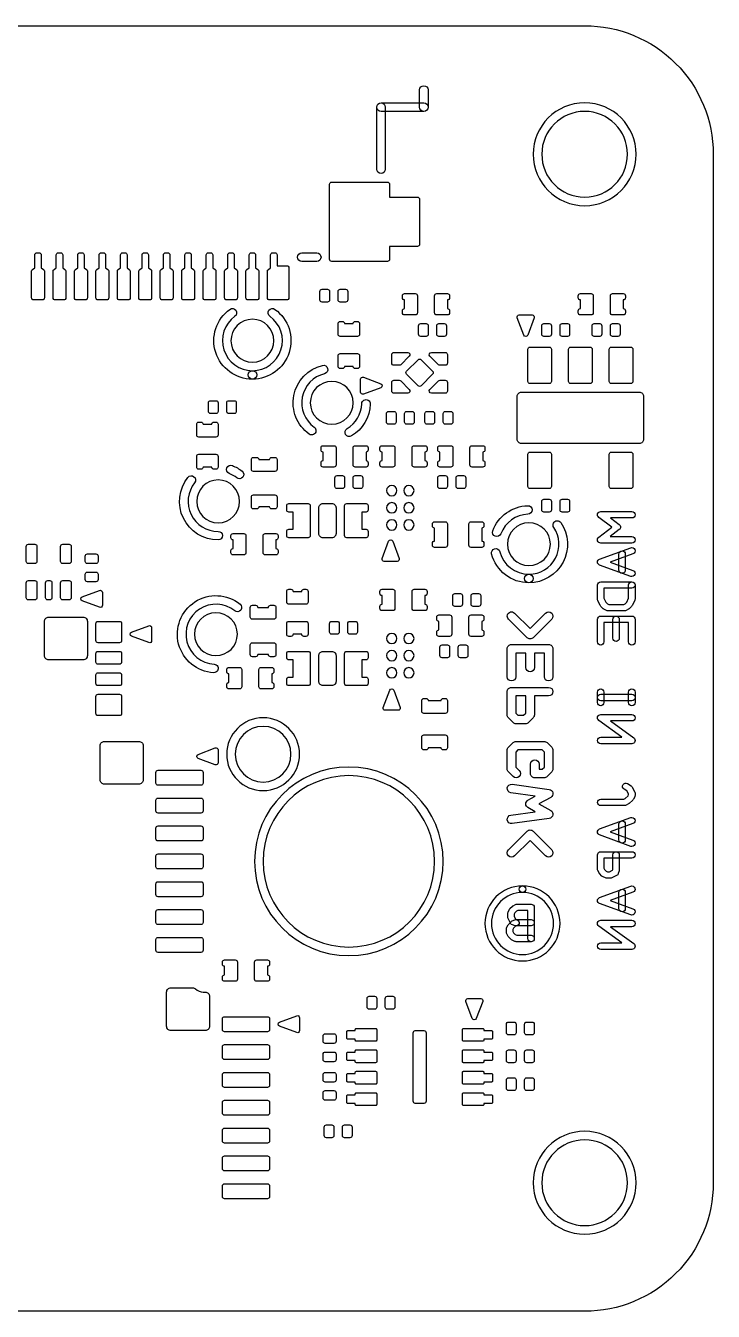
# Model space of a CAD drawing. Extents: x -1 to 29, y -1 to 29.
# Drawn here: x 12.96 to 29, y -1 to 29 of the extents above; entities that cross this region are included whole.
import ezdxf

# ---------------------------------------------------------------- set-up
doc = ezdxf.new("R2010")
doc.units = 0
for name, color, linetype in [('HOLE_1_6', 7, 'CONTINUOUS'), ('NC_Resist-B', 111, 'CONTINUOUS'), ('NC_Symbol-B', 140, 'CONTINUOUS'), ('OUTLINE', 7, 'CONTINUOUS')]:
    doc.layers.add(name, color=color, linetype=linetype)

msp = doc.modelspace()

# ---------------------------------------------------------------- linework, layer by layer
at = {"layer": 'HOLE_1_6'}
for points in [[(27, 26, 1), (25, 26, 1), (27, 26)], [(19.15, 12, 1), (17.85, 12, 1), (19.15, 12)], [(22.5, 9.5, 1), (18.5, 9.5, 1), (22.5, 9.5)], [(27, 2, 1), (25, 2, 1), (27, 2)]]:
    msp.add_lwpolyline(points, format="xyb", close=True, dxfattribs=at)
at = {"layer": 'NC_Resist-B'}
for points in [[(26, 24.8, 1), (26, 27.2, 1), (26, 24.8)], [(21.45, 25), (22.1, 25, -0.414214), (22.15, 24.95), (22.15, 23.9, -0.414214), (22.1, 23.85), (21.45, 23.85), (21.45, 23.55, -0.414214), (21.4, 23.5), (20.1, 23.5, -0.414214), (20.05, 23.55), (20.05, 25.3, -0.414214), (20.1, 25.35), (21.4, 25.35, -0.414214), (21.45, 25.3)], [(13.1, 23.27324, -0.250737), (13.12226, 23.31484), (13.175, 23.35), (13.175, 23.65, -0.414214), (13.225, 23.7), (13.275, 23.7, -0.414214), (13.325, 23.65), (13.325, 23.35), (13.37774, 23.31484, -0.250737), (13.4, 23.27324), (13.4, 22.65, -0.414214), (13.35, 22.6), (13.15, 22.6, -0.414214), (13.1, 22.65)], [(13.6, 23.27324, -0.250737), (13.62226, 23.31484), (13.675, 23.35), (13.675, 23.65, -0.414214), (13.725, 23.7), (13.775, 23.7, -0.414214), (13.825, 23.65), (13.825, 23.35), (13.87774, 23.31484, -0.250737), (13.9, 23.27324), (13.9, 22.65, -0.414214), (13.85, 22.6), (13.65, 22.6, -0.414214), (13.6, 22.65)], [(14.1, 23.27324, -0.250737), (14.12226, 23.31484), (14.175, 23.35), (14.175, 23.65, -0.414214), (14.225, 23.7), (14.275, 23.7, -0.414214), (14.325, 23.65), (14.325, 23.35), (14.37774, 23.31484, -0.250737), (14.4, 23.27324), (14.4, 22.65, -0.414214), (14.35, 22.6), (14.15, 22.6, -0.414214), (14.1, 22.65)], [(14.6, 23.27324, -0.250737), (14.62226, 23.31484), (14.675, 23.35), (14.675, 23.65, -0.414214), (14.725, 23.7), (14.775, 23.7, -0.414214), (14.825, 23.65), (14.825, 23.35), (14.87774, 23.31484, -0.250737), (14.9, 23.27324), (14.9, 22.65, -0.414214), (14.85, 22.6), (14.65, 22.6, -0.414214), (14.6, 22.65)], [(15.1, 23.27324, -0.250737), (15.12226, 23.31484), (15.175, 23.35), (15.175, 23.65, -0.414214), (15.225, 23.7), (15.275, 23.7, -0.414214), (15.325, 23.65), (15.325, 23.35), (15.37774, 23.31484, -0.250737), (15.4, 23.27324), (15.4, 22.65, -0.414214), (15.35, 22.6), (15.15, 22.6, -0.414214), (15.1, 22.65)], [(15.6, 23.27324, -0.250737), (15.62226, 23.31484), (15.675, 23.35), (15.675, 23.65, -0.414214), (15.725, 23.7), (15.775, 23.7, -0.414214), (15.825, 23.65), (15.825, 23.35), (15.87774, 23.31484, -0.250737), (15.9, 23.27324), (15.9, 22.65, -0.414214), (15.85, 22.6), (15.65, 22.6, -0.414214), (15.6, 22.65)], [(16.1, 23.27324, -0.250737), (16.12226, 23.31484), (16.175, 23.35), (16.175, 23.65, -0.414214), (16.225, 23.7), (16.275, 23.7, -0.414214), (16.325, 23.65), (16.325, 23.35), (16.37774, 23.31484, -0.250737), (16.4, 23.27324), (16.4, 22.65, -0.414214), (16.35, 22.6), (16.15, 22.6, -0.414214), (16.1, 22.65)], [(16.6, 23.27324, -0.250737), (16.62226, 23.31484), (16.675, 23.35), (16.675, 23.65, -0.414214), (16.725, 23.7), (16.775, 23.7, -0.414214), (16.825, 23.65), (16.825, 23.35), (16.87774, 23.31484, -0.250737), (16.9, 23.27324), (16.9, 22.65, -0.414214), (16.85, 22.6), (16.65, 22.6, -0.414214), (16.6, 22.65)], [(17.1, 23.27324, -0.250737), (17.12226, 23.31484), (17.175, 23.35), (17.175, 23.65, -0.414214), (17.225, 23.7), (17.275, 23.7, -0.414214), (17.325, 23.65), (17.325, 23.35), (17.37774, 23.31484, -0.250737), (17.4, 23.27324), (17.4, 22.65, -0.414214), (17.35, 22.6), (17.15, 22.6, -0.414214), (17.1, 22.65)], [(17.6, 23.27324, -0.250737), (17.62226, 23.31484), (17.675, 23.35), (17.675, 23.65, -0.414214), (17.725, 23.7), (17.775, 23.7, -0.414214), (17.825, 23.65), (17.825, 23.35), (17.87774, 23.31484, -0.250737), (17.9, 23.27324), (17.9, 22.65, -0.414214), (17.85, 22.6), (17.65, 22.6, -0.414214), (17.6, 22.65)], [(18.1, 23.27324, -0.250737), (18.12226, 23.31484), (18.175, 23.35), (18.175, 23.65, -0.414214), (18.225, 23.7), (18.275, 23.7, -0.414214), (18.325, 23.65), (18.325, 23.35), (18.37774, 23.31484, -0.250737), (18.4, 23.27324), (18.4, 22.65, -0.414214), (18.35, 22.6), (18.15, 22.6, -0.414214), (18.1, 22.65)], [(18.675, 23.35), (18.675, 23.65, -0.414214), (18.725, 23.7), (18.775, 23.7, -0.414214), (18.825, 23.65), (18.825, 23.4), (19.05, 23.4, -0.414214), (19.1, 23.35), (19.1, 22.65, -0.414214), (19.05, 22.6), (18.65, 22.6, -0.414214), (18.6, 22.65), (18.6, 23.27324, -0.250737), (18.62226, 23.31484)], [(20.05, 22.6, -0.414214), (20, 22.55), (19.875, 22.55, -0.414214), (19.825, 22.6), (19.825, 22.8, -0.414214), (19.875, 22.85), (20, 22.85, -0.414214), (20.05, 22.8)], [(20.25, 22.8, -0.414214), (20.3, 22.85), (20.425, 22.85, -0.414214), (20.475, 22.8), (20.475, 22.6, -0.414214), (20.425, 22.55), (20.3, 22.55, -0.414214), (20.25, 22.6)], [(21.75, 22.35, -0.414214), (21.8, 22.4), (21.8, 22.4), (21.8, 22.6), (21.8, 22.6, -0.414214), (21.75, 22.65), (21.75, 22.7, -0.414214), (21.8, 22.75), (22.05, 22.75, -0.414214), (22.1, 22.7), (22.1, 22.3, -0.414214), (22.05, 22.25), (21.8, 22.25, -0.414214), (21.75, 22.3)], [(22.85, 22.65, -0.414214), (22.8, 22.6), (22.8, 22.6), (22.8, 22.4), (22.8, 22.4, -0.414214), (22.85, 22.35), (22.85, 22.3, -0.414214), (22.8, 22.25), (22.55, 22.25, -0.414214), (22.5, 22.3), (22.5, 22.7, -0.414214), (22.55, 22.75), (22.8, 22.75, -0.414214), (22.85, 22.7)], [(25.85, 22.35, -0.414214), (25.9, 22.4), (25.9, 22.4), (25.9, 22.6), (25.9, 22.6, -0.414214), (25.85, 22.65), (25.85, 22.7, -0.414214), (25.9, 22.75), (26.15, 22.75, -0.414214), (26.2, 22.7), (26.2, 22.3, -0.414214), (26.15, 22.25), (25.9, 22.25, -0.414214), (25.85, 22.3)], [(26.95, 22.65, -0.414214), (26.9, 22.6), (26.9, 22.6), (26.9, 22.4), (26.9, 22.4, -0.414214), (26.95, 22.35), (26.95, 22.3, -0.414214), (26.9, 22.25), (26.65, 22.25, -0.414214), (26.6, 22.3), (26.6, 22.7, -0.414214), (26.65, 22.75), (26.9, 22.75, -0.414214), (26.95, 22.7)], [(18.75, 21.65, 1), (17.75, 21.65, 1), (18.75, 21.65)], [(20.35, 22.1, -0.414214), (20.4, 22.05), (20.4, 22.05), (20.6, 22.05), (20.6, 22.05, -0.414214), (20.65, 22.1), (20.7, 22.1, -0.414214), (20.75, 22.05), (20.75, 21.8, -0.414214), (20.7, 21.75), (20.3, 21.75, -0.414214), (20.25, 21.8), (20.25, 22.05, -0.414214), (20.3, 22.1)], [(22.35, 21.8, -0.414214), (22.3, 21.75), (22.175, 21.75, -0.414214), (22.125, 21.8), (22.125, 22, -0.414214), (22.175, 22.05), (22.3, 22.05, -0.414214), (22.35, 22)], [(22.55, 22, -0.414214), (22.6, 22.05), (22.725, 22.05, -0.414214), (22.775, 22), (22.775, 21.8, -0.414214), (22.725, 21.75), (22.6, 21.75, -0.414214), (22.55, 21.8)], [(25.225, 21.8, -0.414214), (25.175, 21.75), (25.05, 21.75, -0.414214), (25, 21.8), (25, 22, -0.414214), (25.05, 22.05), (25.175, 22.05, -0.414214), (25.225, 22)], [(25.425, 22, -0.414214), (25.475, 22.05), (25.6, 22.05, -0.414214), (25.65, 22), (25.65, 21.8, -0.414214), (25.6, 21.75), (25.475, 21.75, -0.414214), (25.425, 21.8)], [(26.4, 21.8, -0.414214), (26.35, 21.75), (26.225, 21.75, -0.414214), (26.175, 21.8), (26.175, 22, -0.414214), (26.225, 22.05), (26.35, 22.05, -0.414214), (26.4, 22)], [(26.6, 22, -0.414214), (26.65, 22.05), (26.775, 22.05, -0.414214), (26.825, 22), (26.825, 21.8, -0.414214), (26.775, 21.75), (26.65, 21.75, -0.414214), (26.6, 21.8)], [(20.65, 21, -0.414214), (20.6, 21.05), (20.6, 21.05), (20.4, 21.05), (20.4, 21.05, -0.414214), (20.35, 21), (20.3, 21, -0.414214), (20.25, 21.05), (20.25, 21.3, -0.414214), (20.3, 21.35), (20.7, 21.35, -0.414214), (20.75, 21.3), (20.75, 21.05, -0.414214), (20.7, 21)], [(21.70964, 21.08964, -0.198875), (21.67429, 21.075), (21.55, 21.075, -0.414214), (21.5, 21.125), (21.5, 21.325, -0.414214), (21.55, 21.375), (21.87429, 21.375, -0.668221), (21.90964, 21.28964)], [(22.39036, 21.28964, -0.668221), (22.42571, 21.375), (22.75, 21.375, -0.414214), (22.8, 21.325), (22.8, 21.125, -0.414214), (22.75, 21.075), (22.62571, 21.075, -0.198875), (22.59036, 21.08964)], [(25.225, 20.7, -0.414214), (25.175, 20.65), (24.725, 20.65, -0.414214), (24.675, 20.7), (24.675, 21.45, -0.414214), (24.725, 21.5), (25.175, 21.5, -0.414214), (25.225, 21.45)], [(26.175, 20.7, -0.414214), (26.125, 20.65), (25.675, 20.65, -0.414214), (25.625, 20.7), (25.625, 21.45, -0.414214), (25.675, 21.5), (26.125, 21.5, -0.414214), (26.175, 21.45)], [(27.125, 20.7, -0.414214), (27.075, 20.65), (26.625, 20.65, -0.414214), (26.575, 20.7), (26.575, 21.45, -0.414214), (26.625, 21.5), (27.075, 21.5, -0.414214), (27.125, 21.45)], [(22.45405, 20.93536, -0.414291), (22.45405, 20.86464), (22.18536, 20.59595, -0.414291), (22.11464, 20.59595), (21.84595, 20.86464, -0.414291), (21.84595, 20.93536), (22.11464, 21.20405, -0.414291), (22.18536, 21.20405)], [(21.90964, 20.51036, -0.668221), (21.87429, 20.425), (21.55, 20.425, -0.414214), (21.5, 20.475), (21.5, 20.675, -0.414214), (21.55, 20.725), (21.67429, 20.725, -0.198875), (21.70964, 20.71036)], [(22.59036, 20.71036, -0.198875), (22.62571, 20.725), (22.75, 20.725, -0.414214), (22.8, 20.675), (22.8, 20.475, -0.414214), (22.75, 20.425), (22.42571, 20.425, -0.668221), (22.39036, 20.51036)], [(20.6, 20.2, 1), (19.6, 20.2, 1), (20.6, 20.2)], [(17.45, 20, -0.414214), (17.4, 19.95), (17.275, 19.95, -0.414214), (17.225, 20), (17.225, 20.2, -0.414214), (17.275, 20.25), (17.4, 20.25, -0.414214), (17.45, 20.2)], [(17.65, 20.2, -0.414214), (17.7, 20.25), (17.825, 20.25, -0.414214), (17.875, 20.2), (17.875, 20, -0.414214), (17.825, 19.95), (17.7, 19.95, -0.414214), (17.65, 20)], [(21.6, 19.75, -0.414214), (21.55, 19.7), (21.425, 19.7, -0.414214), (21.375, 19.75), (21.375, 19.95, -0.414214), (21.425, 20), (21.55, 20, -0.414214), (21.6, 19.95)], [(21.8, 19.95, -0.414214), (21.85, 20), (21.975, 20, -0.414214), (22.025, 19.95), (22.025, 19.75, -0.414214), (21.975, 19.7), (21.85, 19.7, -0.414214), (21.8, 19.75)], [(22.5, 19.75, -0.414214), (22.45, 19.7), (22.325, 19.7, -0.414214), (22.275, 19.75), (22.275, 19.95, -0.414214), (22.325, 20), (22.45, 20, -0.414214), (22.5, 19.95)], [(22.7, 19.95, -0.414214), (22.75, 20), (22.875, 20, -0.414214), (22.925, 19.95), (22.925, 19.75, -0.414214), (22.875, 19.7), (22.75, 19.7, -0.414214), (22.7, 19.75)], [(17.05, 19.75, -0.414214), (17.1, 19.7), (17.1, 19.7), (17.3, 19.7), (17.3, 19.7, -0.414214), (17.35, 19.75), (17.4, 19.75, -0.414214), (17.45, 19.7), (17.45, 19.45, -0.414214), (17.4, 19.4), (17, 19.4, -0.414214), (16.95, 19.45), (16.95, 19.7, -0.414214), (17, 19.75)], [(17.35, 18.65, -0.414214), (17.3, 18.7), (17.3, 18.7), (17.1, 18.7), (17.1, 18.7, -0.414214), (17.05, 18.65), (17, 18.65, -0.414214), (16.95, 18.7), (16.95, 18.95, -0.414214), (17, 19), (17.4, 19, -0.414214), (17.45, 18.95), (17.45, 18.7, -0.414214), (17.4, 18.65)], [(18.35, 18.925, -0.414214), (18.4, 18.875), (18.4, 18.875), (18.65, 18.875), (18.65, 18.875, -0.414214), (18.7, 18.925), (18.775, 18.925, -0.414214), (18.825, 18.875), (18.825, 18.65, -0.414214), (18.775, 18.6), (18.275, 18.6, -0.414214), (18.225, 18.65), (18.225, 18.875, -0.414214), (18.275, 18.925)], [(19.85, 18.8, -0.414214), (19.9, 18.85), (19.9, 18.85), (19.9, 19.05), (19.9, 19.05, -0.414214), (19.85, 19.1), (19.85, 19.15, -0.414214), (19.9, 19.2), (20.15, 19.2, -0.414214), (20.2, 19.15), (20.2, 18.75, -0.414214), (20.15, 18.7), (19.9, 18.7, -0.414214), (19.85, 18.75)], [(20.95, 19.1, -0.414214), (20.9, 19.05), (20.9, 19.05), (20.9, 18.85), (20.9, 18.85, -0.414214), (20.95, 18.8), (20.95, 18.75, -0.414214), (20.9, 18.7), (20.65, 18.7, -0.414214), (20.6, 18.75), (20.6, 19.15, -0.414214), (20.65, 19.2), (20.9, 19.2, -0.414214), (20.95, 19.15)], [(21.225, 18.8, -0.414214), (21.275, 18.85), (21.275, 18.85), (21.275, 19.05), (21.275, 19.05, -0.414214), (21.225, 19.1), (21.225, 19.15, -0.414214), (21.275, 19.2), (21.525, 19.2, -0.414214), (21.575, 19.15), (21.575, 18.75, -0.414214), (21.525, 18.7), (21.275, 18.7, -0.414214), (21.225, 18.75)], [(22.325, 19.1, -0.414214), (22.275, 19.05), (22.275, 19.05), (22.275, 18.85), (22.275, 18.85, -0.414214), (22.325, 18.8), (22.325, 18.75, -0.414214), (22.275, 18.7), (22.025, 18.7, -0.414214), (21.975, 18.75), (21.975, 19.15, -0.414214), (22.025, 19.2), (22.275, 19.2, -0.414214), (22.325, 19.15)], [(22.575, 18.8, -0.414214), (22.625, 18.85), (22.625, 18.85), (22.625, 19.05), (22.625, 19.05, -0.414214), (22.575, 19.1), (22.575, 19.15, -0.414214), (22.625, 19.2), (22.875, 19.2, -0.414214), (22.925, 19.15), (22.925, 18.75, -0.414214), (22.875, 18.7), (22.625, 18.7, -0.414214), (22.575, 18.75)], [(23.675, 19.1, -0.414214), (23.625, 19.05), (23.625, 19.05), (23.625, 18.85), (23.625, 18.85, -0.414214), (23.675, 18.8), (23.675, 18.75, -0.414214), (23.625, 18.7), (23.375, 18.7, -0.414214), (23.325, 18.75), (23.325, 19.15, -0.414214), (23.375, 19.2), (23.625, 19.2, -0.414214), (23.675, 19.15)], [(25.225, 18.25, -0.414214), (25.175, 18.2), (24.725, 18.2, -0.414214), (24.675, 18.25), (24.675, 19, -0.414214), (24.725, 19.05), (25.175, 19.05, -0.414214), (25.225, 19)], [(27.125, 18.25, -0.414214), (27.075, 18.2), (26.625, 18.2, -0.414214), (26.575, 18.25), (26.575, 19, -0.414214), (26.625, 19.05), (27.075, 19.05, -0.414214), (27.125, 19)], [(17.95, 17.9, 1), (16.95, 17.9, 1), (17.95, 17.9)], [(20.4, 18.25, -0.414214), (20.35, 18.2), (20.225, 18.2, -0.414214), (20.175, 18.25), (20.175, 18.45, -0.414214), (20.225, 18.5), (20.35, 18.5, -0.414214), (20.4, 18.45)], [(20.6, 18.45, -0.414214), (20.65, 18.5), (20.775, 18.5, -0.414214), (20.825, 18.45), (20.825, 18.25, -0.414214), (20.775, 18.2), (20.65, 18.2, -0.414214), (20.6, 18.25)], [(22.8, 18.25, -0.414214), (22.75, 18.2), (22.625, 18.2, -0.414214), (22.575, 18.25), (22.575, 18.45, -0.414214), (22.625, 18.5), (22.75, 18.5, -0.414214), (22.8, 18.45)], [(23, 18.45, -0.414214), (23.05, 18.5), (23.175, 18.5, -0.414214), (23.225, 18.45), (23.225, 18.25, -0.414214), (23.175, 18.2), (23.05, 18.2, -0.414214), (23, 18.25)], [(18.7, 17.725, -0.414214), (18.65, 17.775), (18.65, 17.775), (18.4, 17.775), (18.4, 17.775, -0.414214), (18.35, 17.725), (18.275, 17.725, -0.414214), (18.225, 17.775), (18.225, 18, -0.414214), (18.275, 18.05), (18.775, 18.05, -0.414214), (18.825, 18), (18.825, 17.775, -0.414214), (18.775, 17.725)], [(21.5, 18.03, 1), (21.5, 18.27, 1), (21.5, 18.03)], [(21.78, 18.15, 1), (22.02, 18.15, 1), (21.78, 18.15)], [(19.05, 17.2, -0.414214), (19.1, 17.25), (19.2, 17.25), (19.2, 17.65), (19.1, 17.65, -0.414214), (19.05, 17.7), (19.05, 17.8, -0.414214), (19.1, 17.85), (19.55, 17.85, -0.414214), (19.6, 17.8), (19.6, 17.1, -0.414214), (19.55, 17.05), (19.1, 17.05, -0.414214), (19.05, 17.1)], [(20.95, 17.7, -0.414214), (20.9, 17.65), (20.8, 17.65), (20.8, 17.25), (20.9, 17.25, -0.414214), (20.95, 17.2), (20.95, 17.1, -0.414214), (20.9, 17.05), (20.45, 17.05, -0.414214), (20.4, 17.1), (20.4, 17.8, -0.414214), (20.45, 17.85), (20.9, 17.85, -0.414214), (20.95, 17.8)], [(21.5, 17.63, 1), (21.5, 17.87, 1), (21.5, 17.63)], [(21.9, 17.63, 1), (21.9, 17.87, 1), (21.9, 17.63)], [(25.225, 17.7, -0.414214), (25.175, 17.65), (25.05, 17.65, -0.414214), (25, 17.7), (25, 17.9, -0.414214), (25.05, 17.95), (25.175, 17.95, -0.414214), (25.225, 17.9)], [(25.425, 17.9, -0.414214), (25.475, 17.95), (25.6, 17.95, -0.414214), (25.65, 17.9), (25.65, 17.7, -0.414214), (25.6, 17.65), (25.475, 17.65, -0.414214), (25.425, 17.7)], [(21.62, 17.35, 1), (21.38, 17.35, 1), (21.62, 17.35)], [(21.9, 17.47, 1), (21.9, 17.23, 1), (21.9, 17.47)], [(22.45, 16.925, -0.414214), (22.5, 16.975), (22.5, 16.975), (22.5, 17.275), (22.5, 17.275, -0.414214), (22.45, 17.325), (22.45, 17.375, -0.414214), (22.5, 17.425), (22.75, 17.425, -0.414214), (22.8, 17.375), (22.8, 16.875, -0.414214), (22.75, 16.825), (22.5, 16.825, -0.414214), (22.45, 16.875)], [(23.65, 17.325, -0.414214), (23.6, 17.275), (23.6, 17.275), (23.6, 16.975), (23.6, 16.975, -0.414214), (23.65, 16.925), (23.65, 16.875, -0.414214), (23.6, 16.825), (23.35, 16.825, -0.414214), (23.3, 16.875), (23.3, 17.375, -0.414214), (23.35, 17.425), (23.6, 17.425, -0.414214), (23.65, 17.375)], [(17.75, 16.75, -0.414214), (17.8, 16.8), (17.8, 16.8), (17.8, 17), (17.8, 17, -0.414214), (17.75, 17.05), (17.75, 17.1, -0.414214), (17.8, 17.15), (18.05, 17.15, -0.414214), (18.1, 17.1), (18.1, 16.7, -0.414214), (18.05, 16.65), (17.8, 16.65, -0.414214), (17.75, 16.7)], [(18.85, 17.05, -0.414214), (18.8, 17), (18.8, 17), (18.8, 16.8), (18.8, 16.8, -0.414214), (18.85, 16.75), (18.85, 16.7, -0.414214), (18.8, 16.65), (18.55, 16.65, -0.414214), (18.5, 16.7), (18.5, 17.1, -0.414214), (18.55, 17.15), (18.8, 17.15, -0.414214), (18.85, 17.1)], [(25.2, 16.9, 1), (24.2, 16.9, 1), (25.2, 16.9)], [(12.975, 16.85, -0.414214), (13.025, 16.9), (13.175, 16.9, -0.414214), (13.225, 16.85), (13.225, 16.5, -0.414214), (13.175, 16.45), (13.025, 16.45, -0.414214), (12.975, 16.5)], [(13.775, 16.85, -0.414214), (13.825, 16.9), (13.975, 16.9, -0.414214), (14.025, 16.85), (14.025, 16.5, -0.414214), (13.975, 16.45), (13.825, 16.45, -0.414214), (13.775, 16.5)], [(14.4, 16.45, -0.414214), (14.35, 16.5), (14.35, 16.625, -0.414214), (14.4, 16.675), (14.6, 16.675, -0.414214), (14.65, 16.625), (14.65, 16.5, -0.414214), (14.6, 16.45)], [(14.6, 16.25, -0.414214), (14.65, 16.2), (14.65, 16.075, -0.414214), (14.6, 16.025), (14.4, 16.025, -0.414214), (14.35, 16.075), (14.35, 16.2, -0.414214), (14.4, 16.25)], [(12.975, 16, -0.414214), (13.025, 16.05), (13.175, 16.05, -0.414214), (13.225, 16), (13.225, 15.65, -0.414214), (13.175, 15.6), (13.025, 15.6, -0.414214), (12.975, 15.65)], [(13.425, 16, -0.414214), (13.475, 16.05), (13.525, 16.05, -0.414214), (13.575, 16), (13.575, 15.65, -0.414214), (13.525, 15.6), (13.475, 15.6, -0.414214), (13.425, 15.65)], [(13.775, 16, -0.414214), (13.825, 16.05), (13.975, 16.05, -0.414214), (14.025, 16), (14.025, 15.65, -0.414214), (13.975, 15.6), (13.825, 15.6, -0.414214), (13.775, 15.65)], [(19.15, 15.85, -0.414214), (19.2, 15.8), (19.2, 15.8), (19.4, 15.8), (19.4, 15.8, -0.414214), (19.45, 15.85), (19.5, 15.85, -0.414214), (19.55, 15.8), (19.55, 15.55, -0.414214), (19.5, 15.5), (19.1, 15.5, -0.414214), (19.05, 15.55), (19.05, 15.8, -0.414214), (19.1, 15.85)], [(21.225, 15.45, -0.414214), (21.275, 15.5), (21.275, 15.5), (21.275, 15.7), (21.275, 15.7, -0.414214), (21.225, 15.75), (21.225, 15.8, -0.414214), (21.275, 15.85), (21.525, 15.85, -0.414214), (21.575, 15.8), (21.575, 15.4, -0.414214), (21.525, 15.35), (21.275, 15.35, -0.414214), (21.225, 15.4)], [(22.325, 15.75, -0.414214), (22.275, 15.7), (22.275, 15.7), (22.275, 15.5), (22.275, 15.5, -0.414214), (22.325, 15.45), (22.325, 15.4, -0.414214), (22.275, 15.35), (22.025, 15.35, -0.414214), (21.975, 15.4), (21.975, 15.8, -0.414214), (22.025, 15.85), (22.275, 15.85, -0.414214), (22.325, 15.8)], [(23.15, 15.5, -0.414214), (23.1, 15.45), (22.975, 15.45, -0.414214), (22.925, 15.5), (22.925, 15.7, -0.414214), (22.975, 15.75), (23.1, 15.75, -0.414214), (23.15, 15.7)], [(23.35, 15.7, -0.414214), (23.4, 15.75), (23.525, 15.75, -0.414214), (23.575, 15.7), (23.575, 15.5, -0.414214), (23.525, 15.45), (23.4, 15.45, -0.414214), (23.35, 15.5)], [(18.325, 15.475, -0.414214), (18.375, 15.425), (18.375, 15.425), (18.625, 15.425), (18.625, 15.425, -0.414214), (18.675, 15.475), (18.75, 15.475, -0.414214), (18.8, 15.425), (18.8, 15.2, -0.414214), (18.75, 15.15), (18.25, 15.15, -0.414214), (18.2, 15.2), (18.2, 15.425, -0.414214), (18.25, 15.475)], [(14.65, 14.6, -0.414214), (14.6, 14.65), (14.6, 15.05, -0.414214), (14.65, 15.1), (15.15, 15.1, -0.414214), (15.2, 15.05), (15.2, 14.65, -0.414214), (15.15, 14.6)], [(17.9, 14.8, 1), (16.9, 14.8, 1), (17.9, 14.8)], [(19.45, 14.75, -0.414214), (19.4, 14.8), (19.4, 14.8), (19.2, 14.8), (19.2, 14.8, -0.414214), (19.15, 14.75), (19.1, 14.75, -0.414214), (19.05, 14.8), (19.05, 15.05, -0.414214), (19.1, 15.1), (19.5, 15.1, -0.414214), (19.55, 15.05), (19.55, 14.8, -0.414214), (19.5, 14.75)], [(20.275, 14.85, -0.414214), (20.225, 14.8), (20.1, 14.8, -0.414214), (20.05, 14.85), (20.05, 15.05, -0.414214), (20.1, 15.1), (20.225, 15.1, -0.414214), (20.275, 15.05)], [(20.475, 15.05, -0.414214), (20.525, 15.1), (20.65, 15.1, -0.414214), (20.7, 15.05), (20.7, 14.85, -0.414214), (20.65, 14.8), (20.525, 14.8, -0.414214), (20.475, 14.85)], [(22.55, 14.85, -0.414214), (22.6, 14.9), (22.6, 14.9), (22.6, 15.1), (22.6, 15.1, -0.414214), (22.55, 15.15), (22.55, 15.2, -0.414214), (22.6, 15.25), (22.85, 15.25, -0.414214), (22.9, 15.2), (22.9, 14.8, -0.414214), (22.85, 14.75), (22.6, 14.75, -0.414214), (22.55, 14.8)], [(23.65, 15.15, -0.414214), (23.6, 15.1), (23.6, 15.1), (23.6, 14.9), (23.6, 14.9, -0.414214), (23.65, 14.85), (23.65, 14.8, -0.414214), (23.6, 14.75), (23.35, 14.75, -0.414214), (23.3, 14.8), (23.3, 15.2, -0.414214), (23.35, 15.25), (23.6, 15.25, -0.414214), (23.65, 15.2)], [(21.5, 14.58, 1), (21.5, 14.82, 1), (21.5, 14.58)], [(21.78, 14.7, 1), (22.02, 14.7, 1), (21.78, 14.7)], [(18.675, 14.275, -0.414214), (18.625, 14.325), (18.625, 14.325), (18.375, 14.325), (18.375, 14.325, -0.414214), (18.325, 14.275), (18.25, 14.275, -0.414214), (18.2, 14.325), (18.2, 14.55, -0.414214), (18.25, 14.6), (18.75, 14.6, -0.414214), (18.8, 14.55), (18.8, 14.325, -0.414214), (18.75, 14.275)], [(21.5, 14.18, 1), (21.5, 14.42, 1), (21.5, 14.18)], [(21.9, 14.18, 1), (21.9, 14.42, 1), (21.9, 14.18)], [(22.85, 14.3, -0.414214), (22.8, 14.25), (22.675, 14.25, -0.414214), (22.625, 14.3), (22.625, 14.5, -0.414214), (22.675, 14.55), (22.8, 14.55, -0.414214), (22.85, 14.5)], [(23.05, 14.5, -0.414214), (23.1, 14.55), (23.225, 14.55, -0.414214), (23.275, 14.5), (23.275, 14.3, -0.414214), (23.225, 14.25), (23.1, 14.25, -0.414214), (23.05, 14.3)], [(14.65, 14.1, -0.414214), (14.6, 14.15), (14.6, 14.35, -0.414214), (14.65, 14.4), (15.15, 14.4, -0.414214), (15.2, 14.35), (15.2, 14.15, -0.414214), (15.15, 14.1)], [(19.05, 13.75, -0.414214), (19.1, 13.8), (19.2, 13.8), (19.2, 14.2), (19.1, 14.2, -0.414214), (19.05, 14.25), (19.05, 14.35, -0.414214), (19.1, 14.4), (19.55, 14.4, -0.414214), (19.6, 14.35), (19.6, 13.65, -0.414214), (19.55, 13.6), (19.1, 13.6, -0.414214), (19.05, 13.65)], [(20.95, 14.25, -0.414214), (20.9, 14.2), (20.8, 14.2), (20.8, 13.8), (20.9, 13.8, -0.414214), (20.95, 13.75), (20.95, 13.65, -0.414214), (20.9, 13.6), (20.45, 13.6, -0.414214), (20.4, 13.65), (20.4, 14.35, -0.414214), (20.45, 14.4), (20.9, 14.4, -0.414214), (20.95, 14.35)], [(14.65, 13.6, -0.414214), (14.6, 13.65), (14.6, 13.85, -0.414214), (14.65, 13.9), (15.15, 13.9, -0.414214), (15.2, 13.85), (15.2, 13.65, -0.414214), (15.15, 13.6)], [(17.65, 13.625, -0.414214), (17.7, 13.675), (17.7, 13.675), (17.7, 13.875), (17.7, 13.875, -0.414214), (17.65, 13.925), (17.65, 13.975, -0.414214), (17.7, 14.025), (17.95, 14.025, -0.414214), (18, 13.975), (18, 13.575, -0.414214), (17.95, 13.525), (17.7, 13.525, -0.414214), (17.65, 13.575)], [(18.75, 13.925, -0.414214), (18.7, 13.875), (18.7, 13.875), (18.7, 13.675), (18.7, 13.675, -0.414214), (18.75, 13.625), (18.75, 13.575, -0.414214), (18.7, 13.525), (18.45, 13.525, -0.414214), (18.4, 13.575), (18.4, 13.975, -0.414214), (18.45, 14.025), (18.7, 14.025, -0.414214), (18.75, 13.975)], [(21.62, 13.9, 1), (21.38, 13.9, 1), (21.62, 13.9)], [(21.9, 14.02, 1), (21.9, 13.78, 1), (21.9, 14.02)], [(14.65, 12.9, -0.414214), (14.6, 12.95), (14.6, 13.35, -0.414214), (14.65, 13.4), (15.15, 13.4, -0.414214), (15.2, 13.35), (15.2, 12.95, -0.414214), (15.15, 12.9)], [(22.3, 13.3, -0.414214), (22.35, 13.25), (22.35, 13.25), (22.65, 13.25), (22.65, 13.25, -0.414214), (22.7, 13.3), (22.75, 13.3, -0.414214), (22.8, 13.25), (22.8, 13, -0.414214), (22.75, 12.95), (22.25, 12.95, -0.414214), (22.2, 13), (22.2, 13.25, -0.414214), (22.25, 13.3)], [(18.5, 11.15, 1), (18.5, 12.85, 1), (18.5, 11.15)], [(22.7, 12.1, -0.414214), (22.65, 12.15), (22.65, 12.15), (22.35, 12.15), (22.35, 12.15, -0.414214), (22.3, 12.1), (22.25, 12.1, -0.414214), (22.2, 12.15), (22.2, 12.4, -0.414214), (22.25, 12.45), (22.75, 12.45, -0.414214), (22.8, 12.4), (22.8, 12.15, -0.414214), (22.75, 12.1)], [(16.05, 11.275, -0.414214), (16, 11.325), (16, 11.575, -0.414214), (16.05, 11.625), (17.05, 11.625, -0.414214), (17.1, 11.575), (17.1, 11.325, -0.414214), (17.05, 11.275)], [(20.5, 7.3, 1), (20.5, 11.7, 1), (20.5, 7.3)], [(16.05, 10.625, -0.414214), (16, 10.675), (16, 10.925, -0.414214), (16.05, 10.975), (17.05, 10.975, -0.414214), (17.1, 10.925), (17.1, 10.675, -0.414214), (17.05, 10.625)], [(16.05, 9.975, -0.414214), (16, 10.025), (16, 10.275, -0.414214), (16.05, 10.325), (17.05, 10.325, -0.414214), (17.1, 10.275), (17.1, 10.025, -0.414214), (17.05, 9.975)], [(16.05, 9.325, -0.414214), (16, 9.375), (16, 9.625, -0.414214), (16.05, 9.675), (17.05, 9.675, -0.414214), (17.1, 9.625), (17.1, 9.375, -0.414214), (17.05, 9.325)], [(16.05, 8.675, -0.414214), (16, 8.725), (16, 8.975, -0.414214), (16.05, 9.025), (17.05, 9.025, -0.414214), (17.1, 8.975), (17.1, 8.725, -0.414214), (17.05, 8.675)], [(16.05, 8.025, -0.414214), (16, 8.075), (16, 8.325, -0.414214), (16.05, 8.375), (17.05, 8.375, -0.414214), (17.1, 8.325), (17.1, 8.075, -0.414214), (17.05, 8.025)], [(16.05, 7.375, -0.414214), (16, 7.425), (16, 7.675, -0.414214), (16.05, 7.725), (17.05, 7.725, -0.414214), (17.1, 7.675), (17.1, 7.425, -0.414214), (17.05, 7.375)], [(17.55, 6.8, -0.414214), (17.6, 6.85), (17.6, 6.85), (17.6, 7.05), (17.6, 7.05, -0.414214), (17.55, 7.1), (17.55, 7.15, -0.414214), (17.6, 7.2), (17.85, 7.2, -0.414214), (17.9, 7.15), (17.9, 6.75, -0.414214), (17.85, 6.7), (17.6, 6.7, -0.414214), (17.55, 6.75)], [(18.65, 7.1, -0.414214), (18.6, 7.05), (18.6, 7.05), (18.6, 6.85), (18.6, 6.85, -0.414214), (18.65, 6.8), (18.65, 6.75, -0.414214), (18.6, 6.7), (18.35, 6.7, -0.414214), (18.3, 6.75), (18.3, 7.15, -0.414214), (18.35, 7.2), (18.6, 7.2, -0.414214), (18.65, 7.15)], [(21.15, 6.1, -0.414214), (21.1, 6.05), (20.975, 6.05, -0.414214), (20.925, 6.1), (20.925, 6.3, -0.414214), (20.975, 6.35), (21.1, 6.35, -0.414214), (21.15, 6.3)], [(21.35, 6.3, -0.414214), (21.4, 6.35), (21.525, 6.35, -0.414214), (21.575, 6.3), (21.575, 6.1, -0.414214), (21.525, 6.05), (21.4, 6.05, -0.414214), (21.35, 6.1)], [(17.6, 5.525, -0.414214), (17.55, 5.575), (17.55, 5.825, -0.414214), (17.6, 5.875), (18.6, 5.875, -0.414214), (18.65, 5.825), (18.65, 5.575, -0.414214), (18.6, 5.525)], [(24.4, 5.5, -0.414214), (24.35, 5.45), (24.225, 5.45, -0.414214), (24.175, 5.5), (24.175, 5.7, -0.414214), (24.225, 5.75), (24.35, 5.75, -0.414214), (24.4, 5.7)], [(24.6, 5.7, -0.414214), (24.65, 5.75), (24.775, 5.75, -0.414214), (24.825, 5.7), (24.825, 5.5, -0.414214), (24.775, 5.45), (24.65, 5.45, -0.414214), (24.6, 5.5)], [(19.95, 5.25, -0.414214), (19.9, 5.3), (19.9, 5.425, -0.414214), (19.95, 5.475), (20.15, 5.475, -0.414214), (20.2, 5.425), (20.2, 5.3, -0.414214), (20.15, 5.25)], [(20.65, 5.35), (20.475, 5.35, -0.414214), (20.45, 5.375), (20.45, 5.525, -0.414214), (20.475, 5.55), (20.65, 5.55), (20.65, 5.575, -0.414214), (20.675, 5.6), (21.125, 5.6, -0.414214), (21.15, 5.575), (21.15, 5.325, -0.414214), (21.125, 5.3), (20.675, 5.3, -0.414214), (20.65, 5.325)], [(22, 5.5, -0.414214), (22.05, 5.55), (22.25, 5.55, -0.414214), (22.3, 5.5), (22.3, 3.9, -0.414214), (22.25, 3.85), (22.05, 3.85, -0.414214), (22, 3.9)], [(23.65, 5.55), (23.825, 5.55, -0.414214), (23.85, 5.525), (23.85, 5.375, -0.414214), (23.825, 5.35), (23.65, 5.35), (23.65, 5.325, -0.414214), (23.625, 5.3), (23.175, 5.3, -0.414214), (23.15, 5.325), (23.15, 5.575, -0.414214), (23.175, 5.6), (23.625, 5.6, -0.414214), (23.65, 5.575)], [(17.6, 4.875, -0.414214), (17.55, 4.925), (17.55, 5.175, -0.414214), (17.6, 5.225), (18.6, 5.225, -0.414214), (18.65, 5.175), (18.65, 4.925, -0.414214), (18.6, 4.875)], [(20.15, 5.05, -0.414214), (20.2, 5), (20.2, 4.875, -0.414214), (20.15, 4.825), (19.95, 4.825, -0.414214), (19.9, 4.875), (19.9, 5, -0.414214), (19.95, 5.05)], [(20.65, 4.85), (20.475, 4.85, -0.414214), (20.45, 4.875), (20.45, 5.025, -0.414214), (20.475, 5.05), (20.65, 5.05), (20.65, 5.075, -0.414214), (20.675, 5.1), (21.125, 5.1, -0.414214), (21.15, 5.075), (21.15, 4.825, -0.414214), (21.125, 4.8), (20.675, 4.8, -0.414214), (20.65, 4.825)], [(23.65, 5.05), (23.825, 5.05, -0.414214), (23.85, 5.025), (23.85, 4.875, -0.414214), (23.825, 4.85), (23.65, 4.85), (23.65, 4.825, -0.414214), (23.625, 4.8), (23.175, 4.8, -0.414214), (23.15, 4.825), (23.15, 5.075, -0.414214), (23.175, 5.1), (23.625, 5.1, -0.414214), (23.65, 5.075)], [(24.4, 4.85, -0.414214), (24.35, 4.8), (24.225, 4.8, -0.414214), (24.175, 4.85), (24.175, 5.05, -0.414214), (24.225, 5.1), (24.35, 5.1, -0.414214), (24.4, 5.05)], [(24.6, 5.05, -0.414214), (24.65, 5.1), (24.775, 5.1, -0.414214), (24.825, 5.05), (24.825, 4.85, -0.414214), (24.775, 4.8), (24.65, 4.8, -0.414214), (24.6, 4.85)], [(17.6, 4.225, -0.414214), (17.55, 4.275), (17.55, 4.525, -0.414214), (17.6, 4.575), (18.6, 4.575, -0.414214), (18.65, 4.525), (18.65, 4.275, -0.414214), (18.6, 4.225)], [(19.95, 4.35, -0.414214), (19.9, 4.4), (19.9, 4.525, -0.414214), (19.95, 4.575), (20.15, 4.575, -0.414214), (20.2, 4.525), (20.2, 4.4, -0.414214), (20.15, 4.35)], [(20.65, 4.35), (20.475, 4.35, -0.414214), (20.45, 4.375), (20.45, 4.525, -0.414214), (20.475, 4.55), (20.65, 4.55), (20.65, 4.575, -0.414214), (20.675, 4.6), (21.125, 4.6, -0.414214), (21.15, 4.575), (21.15, 4.325, -0.414214), (21.125, 4.3), (20.675, 4.3, -0.414214), (20.65, 4.325)], [(23.65, 4.55), (23.825, 4.55, -0.414214), (23.85, 4.525), (23.85, 4.375, -0.414214), (23.825, 4.35), (23.65, 4.35), (23.65, 4.325, -0.414214), (23.625, 4.3), (23.175, 4.3, -0.414214), (23.15, 4.325), (23.15, 4.575, -0.414214), (23.175, 4.6), (23.625, 4.6, -0.414214), (23.65, 4.575)], [(24.4, 4.2, -0.414214), (24.35, 4.15), (24.225, 4.15, -0.414214), (24.175, 4.2), (24.175, 4.4, -0.414214), (24.225, 4.45), (24.35, 4.45, -0.414214), (24.4, 4.4)], [(24.6, 4.4, -0.414214), (24.65, 4.45), (24.775, 4.45, -0.414214), (24.825, 4.4), (24.825, 4.2, -0.414214), (24.775, 4.15), (24.65, 4.15, -0.414214), (24.6, 4.2)], [(17.6, 3.575, -0.414214), (17.55, 3.625), (17.55, 3.875, -0.414214), (17.6, 3.925), (18.6, 3.925, -0.414214), (18.65, 3.875), (18.65, 3.625, -0.414214), (18.6, 3.575)], [(20.15, 4.15, -0.414214), (20.2, 4.1), (20.2, 3.975, -0.414214), (20.15, 3.925), (19.95, 3.925, -0.414214), (19.9, 3.975), (19.9, 4.1, -0.414214), (19.95, 4.15)], [(20.65, 3.85), (20.475, 3.85, -0.414214), (20.45, 3.875), (20.45, 4.025, -0.414214), (20.475, 4.05), (20.65, 4.05), (20.65, 4.075, -0.414214), (20.675, 4.1), (21.125, 4.1, -0.414214), (21.15, 4.075), (21.15, 3.825, -0.414214), (21.125, 3.8), (20.675, 3.8, -0.414214), (20.65, 3.825)], [(23.65, 4.05), (23.825, 4.05, -0.414214), (23.85, 4.025), (23.85, 3.875, -0.414214), (23.825, 3.85), (23.65, 3.85), (23.65, 3.825, -0.414214), (23.625, 3.8), (23.175, 3.8, -0.414214), (23.15, 3.825), (23.15, 4.075, -0.414214), (23.175, 4.1), (23.625, 4.1, -0.414214), (23.65, 4.075)], [(20.15, 3.1, -0.414214), (20.1, 3.05), (19.975, 3.05, -0.414214), (19.925, 3.1), (19.925, 3.3, -0.414214), (19.975, 3.35), (20.1, 3.35, -0.414214), (20.15, 3.3)], [(20.35, 3.3, -0.414214), (20.4, 3.35), (20.525, 3.35, -0.414214), (20.575, 3.3), (20.575, 3.1, -0.414214), (20.525, 3.05), (20.4, 3.05, -0.414214), (20.35, 3.1)], [(17.6, 2.925, -0.414214), (17.55, 2.975), (17.55, 3.225, -0.414214), (17.6, 3.275), (18.6, 3.275, -0.414214), (18.65, 3.225), (18.65, 2.975, -0.414214), (18.6, 2.925)], [(26, 0.8, 1), (26, 3.2, 1), (26, 0.8)], [(17.6, 2.275, -0.414214), (17.55, 2.325), (17.55, 2.575, -0.414214), (17.6, 2.625), (18.6, 2.625, -0.414214), (18.65, 2.575), (18.65, 2.325, -0.414214), (18.6, 2.275)], [(17.6, 1.625, -0.414214), (17.55, 1.675), (17.55, 1.925, -0.414214), (17.6, 1.975), (18.6, 1.975, -0.414214), (18.65, 1.925), (18.65, 1.675, -0.414214), (18.6, 1.625)]]:
    msp.add_lwpolyline(points, format="xyb", close=True, dxfattribs=at)
at = {"layer": 'NC_Symbol-B'}
for points in [[(22.35, 27.1, -1), (22.15, 27.1), (22.15, 27.5, -1), (22.35, 27.5)], [(21.25, 27, -1), (21.25, 27.2), (22.25, 27.2, -1), (22.25, 27)], [(21.35, 25.65, -1), (21.15, 25.65), (21.15, 27.1, -1), (21.35, 27.1)], [(19.4, 23.5, -1), (19.4, 23.7), (19.75, 23.7, -1), (19.75, 23.5)], [(17.72533, 22.38125, -1), (17.84193, 22.21875), (17.84193, 22.21875, 0.728816), (18.25, 20.95), (18.25, 20.95, -1), (18.25, 20.75), (18.25, 20.75, -0.72882), (17.72533, 22.38125)], [(18.25, 20.75, -1), (18.25, 20.95), (18.25, 20.95, 0.728816), (18.65807, 22.21875), (18.65807, 22.21875, -1), (18.77467, 22.38125), (18.77467, 22.38125, -0.72882), (18.25, 20.75)], [(24.67182, 21.78244, -0.69315), (24.57818, 21.78244), (24.42818, 22.18244, -0.523712), (24.475, 22.25), (24.775, 22.25, -0.523712), (24.82182, 22.18244)], [(19.88376, 21.07364, -1), (19.93182, 20.8795), (19.93182, 20.8795, 0.639771), (19.69193, 19.63125), (19.69193, 19.63125, -1), (19.57533, 19.46875), (19.57533, 19.46875, -0.639769), (19.88376, 21.07364)], [(21.24256, 20.64682, -0.69315), (21.24256, 20.55318), (20.84256, 20.40318, -0.523712), (20.775, 20.45), (20.775, 20.75, -0.523712), (20.84256, 20.79682)], [(27.275, 20.45, -0.414214), (27.375, 20.35), (27.375, 19.35, -0.414214), (27.275, 19.25), (24.525, 19.25, -0.414214), (24.425, 19.35), (24.425, 20.35, -0.414214), (24.525, 20.45)], [(20.55946, 19.42612, -0.993115), (20.45736, 19.59809), (20.45736, 19.59809, 0.25608), (20.79964, 20.17743), (20.79964, 20.17743, -1.00796), (20.99953, 20.17099), (20.99953, 20.17099, -0.25608), (20.55946, 19.42612)], [(18.00971, 18.60479, -1), (17.88533, 18.44817), (17.88533, 18.44817, 0.07337), (17.70848, 18.55053), (17.70848, 18.55053, -1), (17.78233, 18.7364), (17.78233, 18.7364, -0.073371), (18.00971, 18.60479)], [(16.74536, 18.45989, -1), (16.90194, 18.33547), (16.90194, 18.33547, 0.627724), (17.45, 17.2), (17.45, 17.2, -1), (17.45, 17), (17.45, 17, -0.627721), (16.74536, 18.45989)], [(20.1, 17.85, -0.414214), (20.2, 17.75), (20.2, 17.15, -0.414214), (20.1, 17.05), (19.9, 17.05, -0.414214), (19.8, 17.15), (19.8, 17.75, -0.414214), (19.9, 17.85)], [(24.67188, 17.79956, -0.995196), (24.67813, 17.59966), (24.67813, 17.59966, 0.304994), (24.04375, 17.14359), (24.04375, 17.14359, -1), (23.85625, 17.21319), (23.85625, 17.21319, -0.304992), (24.67188, 17.79956)], [(24.7, 16, -1), (24.7, 16.2), (24.7, 16.2, 0.602222), (25.27876, 17.29375), (25.27876, 17.29375, -1), (25.44412, 17.40625), (25.44412, 17.40625, -0.602222), (24.7, 16)], [(27.1, 17.66266, -1), (27.1, 17.51266), (26.5997, 17.51266), (26.8052, 17.35948, -0.497802), (26.80597, 17.2398), (26.59493, 17.07824), (27.1, 17.07824, -1), (27.1, 16.92824), (26.37358, 16.92824, -0.716973), (26.32799, 17.06279), (26.63595, 17.29855), (26.32876, 17.52753, -0.721828), (26.37358, 17.66266)], [(21.42818, 16.96756, -0.69315), (21.52182, 16.96756), (21.67182, 16.56756, -0.523712), (21.625, 16.5), (21.325, 16.5, -0.523712), (21.27818, 16.56756)], [(27.0743, 16.81916, -1), (27.1257, 16.67824), (26.59247, 16.48376), (27.1257, 16.28929, -1), (27.0743, 16.14837), (26.34788, 16.4133, -0.699716), (26.34788, 16.55422)], [(23.82926, 16.67237, -1), (24.02276, 16.72295), (24.02276, 16.72295, 0.341154), (24.7, 16.2), (24.7, 16.2, -1), (24.7, 16), (24.7, 16, -0.341156), (23.82926, 16.67237)], [(26.79858, 16.67078, -1), (26.94858, 16.67078), (26.94858, 16.29675, -1), (26.79858, 16.29675)], [(27.1, 16.0237, -1), (27.1, 15.8737), (26.44858, 15.8737), (26.44858, 15.63864), (26.49186, 15.54927), (26.53167, 15.5109), (26.56268, 15.49383), (26.9109, 15.49383), (26.94191, 15.5109), (26.98173, 15.54927), (27.025, 15.63863), (27.025, 15.9487, -1), (27.175, 15.9487), (27.175, 15.62143, -0.113231), (27.1675, 15.58874), (27.1109, 15.47185, -0.088472), (27.09544, 15.45053), (27.03883, 15.39599, -0.065961), (27.02297, 15.3843), (26.96637, 15.35313, -0.126514), (26.93019, 15.34383), (26.5434, 15.34383, -0.12648), (26.50723, 15.35313), (26.45062, 15.3843, -0.065989), (26.43475, 15.39599), (26.37815, 15.45053, -0.088472), (26.36269, 15.47185), (26.30608, 15.58874, -0.113231), (26.29858, 15.62143), (26.29858, 15.9487, -0.414214), (26.37358, 16.0237)], [(14.28244, 15.57818, -0.69315), (14.28244, 15.67182), (14.68244, 15.82182, -0.523712), (14.75, 15.775), (14.75, 15.475, -0.523712), (14.68244, 15.42818)], [(17.9625, 15.50256, -1), (17.8375, 15.34644), (17.8375, 15.34644, 1.365943), (17.35713, 14.10131), (17.35713, 14.10131, -1.006718), (17.34488, 13.90169), (17.34488, 13.90169, -1.36597), (17.9625, 15.50256)], [(24.22254, 15.15223, -1), (24.36412, 15.29349), (24.72667, 14.93015), (25.08921, 15.29349, -1), (25.23079, 15.15223), (24.79746, 14.71794, -0.414871), (24.65588, 14.71794)], [(14.4, 14.3, -0.414214), (14.3, 14.2), (13.5, 14.2, -0.414214), (13.4, 14.3), (13.4, 15.1, -0.414214), (13.5, 15.2), (14.3, 15.2, -0.414214), (14.4, 15.1)], [(15.43244, 14.75318, -0.69315), (15.43244, 14.84682), (15.83244, 14.99682, -0.523712), (15.9, 14.95), (15.9, 14.65, -0.523712), (15.83244, 14.60318)], [(26.44858, 14.61883, -1), (26.29858, 14.61883), (26.29858, 15.1487, -0.414214), (26.37358, 15.2237), (27.1, 15.2237, -0.414214), (27.175, 15.1487), (27.175, 14.61883, -1), (27.025, 14.61883), (27.025, 15.0737), (26.44858, 15.0737)], [(26.65708, 15.1487, -1), (26.80708, 15.1487), (26.80708, 14.70454, -1), (26.65708, 14.70454)], [(24.19333, 14.46, -0.414214), (24.29333, 14.56), (25.16, 14.56, -0.414214), (25.26, 14.46), (25.26, 13.80857, -1), (25.06, 13.80857), (25.06, 14.36), (24.82667, 14.36), (24.82667, 14.02571, -1), (24.62667, 14.02571), (24.62667, 14.36), (24.39333, 14.36), (24.39333, 13.80857, -1), (24.19333, 13.80857)], [(20.1, 14.4, -0.414214), (20.2, 14.3), (20.2, 13.7, -0.414214), (20.1, 13.6), (19.9, 13.6, -0.414214), (19.8, 13.7), (19.8, 14.3, -0.414214), (19.9, 14.4)], [(21.45318, 13.49256, -0.69315), (21.54682, 13.49256), (21.69682, 13.09256, -0.523712), (21.65, 13.025), (21.35, 13.025, -0.523712), (21.30318, 13.09256)], [(24.19333, 13.46, -0.414214), (24.29333, 13.56), (25.16, 13.56, -1), (25.16, 13.36), (24.82667, 13.36), (24.82667, 12.91714, -0.198622), (24.79746, 12.8465), (24.68912, 12.73793, -0.199195), (24.61833, 12.70857), (24.40167, 12.70857, -0.199173), (24.33088, 12.73793), (24.22254, 12.8465, -0.198643), (24.19333, 12.91714)], [(26.29858, 13.4474, -1), (26.44858, 13.4474), (26.44858, 13.20584, -1), (26.29858, 13.20584)], [(27.025, 13.4474, -1), (27.175, 13.4474), (27.175, 13.20584, -1), (27.025, 13.20584)], [(27.1, 13.39772, -1), (27.1, 13.24772), (26.37358, 13.24772, -1), (26.37358, 13.39772)], [(27.1, 12.925, -1), (27.1, 12.775), (26.60367, 12.775), (27.1442, 12.38072, -0.725784), (27.1, 12.24513), (26.37358, 12.24513, -1), (26.37358, 12.39513), (26.86991, 12.39513), (26.32938, 12.78941, -0.725784), (26.37358, 12.925)], [(24.47246, 11.61921, -1), (24.33088, 11.47793), (24.22254, 11.5865, -0.198643), (24.19333, 11.65714), (24.19333, 12.09143, -0.198622), (24.22254, 12.16207), (24.33088, 12.27064, -0.199195), (24.40167, 12.3), (25.05167, 12.3, -0.199205), (25.12246, 12.27063), (25.23079, 12.16206, -0.198617), (25.26, 12.09143), (25.26, 11.65714, -0.198617), (25.23079, 11.58651), (25.12246, 11.47794, -0.199205), (25.05167, 11.44857), (24.835, 11.44857, -0.414214), (24.735, 11.54857), (24.735, 11.76571, -1), (24.935, 11.76571), (24.935, 11.64857), (25.01018, 11.64857), (25.06, 11.6985), (25.06, 12.05007), (25.01018, 12.1), (24.44315, 12.1), (24.39333, 12.05007), (24.39333, 11.6985)], [(15.7, 11.4, -0.414214), (15.6, 11.3), (14.8, 11.3, -0.414214), (14.7, 11.4), (14.7, 12.2, -0.414214), (14.8, 12.3), (15.6, 12.3, -0.414214), (15.7, 12.2)], [(16.98244, 11.90318, -0.69315), (16.98244, 11.99682), (17.38244, 12.14682, -0.523712), (17.45, 12.1), (17.45, 11.8, -0.523712), (17.38244, 11.75318)], [(24.27961, 11.10095, -1), (24.30705, 11.29905), (25.17372, 11.17905, -0.720747), (25.20845, 10.99252), (24.93307, 10.84), (25.20845, 10.68748, -0.720747), (25.17372, 10.50095), (24.30705, 10.38095, -1), (24.27961, 10.57905), (24.84906, 10.6579), (24.67822, 10.75252, -0.589296), (24.67822, 10.92748), (24.84906, 11.0221)], [(26.37358, 10.80097, -1), (26.37358, 10.95097), (26.9109, 10.95097), (26.94272, 10.96849), (27.01123, 11.03136), (27.025, 11.05791), (27.025, 11.07462), (26.98708, 11.14249), (26.91795, 11.1869, -1), (26.99903, 11.3131), (27.08394, 11.25855, -0.123167), (27.10887, 11.23203), (27.16547, 11.13073, -0.12807), (27.175, 11.09415), (27.175, 11.03961, -0.120226), (27.16657, 11.00507), (27.13827, 10.95052, -0.087646), (27.12241, 10.9298), (27.0375, 10.85188, -0.059853), (27.02297, 10.84144), (26.96637, 10.81027, -0.126514), (26.93019, 10.80097)], [(27.0743, 10.52046, -1), (27.1257, 10.37954), (26.59247, 10.18506), (27.1257, 9.99059, -1), (27.0743, 9.84967), (26.34788, 10.1146, -0.699716), (26.34788, 10.25552)], [(24.36412, 9.62651, -1), (24.22254, 9.76777), (24.65588, 10.20206, -0.414871), (24.79746, 10.20206), (25.23079, 9.76777, -1), (25.08921, 9.62651), (24.72667, 9.98985)], [(26.79858, 10.37208, -1), (26.94858, 10.37208), (26.94858, 9.99805, -1), (26.79858, 9.99805)], [(27.1, 9.725, -1), (27.1, 9.575), (26.44858, 9.575), (26.44858, 9.34103), (26.46397, 9.31138), (26.50269, 9.26873), (26.52996, 9.25747), (26.58288, 9.25747), (26.65097, 9.29028), (26.65708, 9.31045), (26.65708, 9.65, -1), (26.80708, 9.65), (26.80708, 9.29935, -0.073621), (26.80386, 9.27762), (26.78499, 9.21528, -0.209984), (26.74576, 9.16944), (26.63255, 9.1149, -0.112704), (26.6, 9.10747), (26.51509, 9.10747, -0.098199), (26.48647, 9.11315), (26.42987, 9.13652, -0.110983), (26.40296, 9.15543), (26.34636, 9.21777, -0.064683), (26.33532, 9.23363), (26.30701, 9.28817, -0.12026), (26.29858, 9.32272), (26.29858, 9.65, -0.414214), (26.37358, 9.725)], [(24.55, 8.775, -1), (24.55, 8.925), (24.55, 8.925, 1), (24.55, 7.175, 1), (24.55, 8.925), (24.55, 8.925, -1), (24.55, 8.775), (24.55, 8.775, 1), (24.55, 7.325, 1), (24.55, 8.775)], [(27.0743, 8.92046, -1), (27.1257, 8.77954), (26.59247, 8.58506), (27.1257, 8.39059, -1), (27.0743, 8.24967), (26.34788, 8.5146, -0.699716), (26.34788, 8.65552)], [(26.79858, 8.77208, -1), (26.94858, 8.77208), (26.94858, 8.39805, -1), (26.79858, 8.39805)], [(24.825, 7.7, -1), (24.675, 7.7), (24.675, 8.35142), (24.44103, 8.35142), (24.41138, 8.33603), (24.36873, 8.29731), (24.35747, 8.27004), (24.35747, 8.21712), (24.39028, 8.14903), (24.41045, 8.14292), (24.75, 8.14292, -1), (24.75, 7.99292), (24.39935, 7.99292, -0.073621), (24.37762, 7.99614), (24.31528, 8.01501, -0.209984), (24.26944, 8.05424), (24.2149, 8.16745, -0.112704), (24.20747, 8.2), (24.20747, 8.28491, -0.098199), (24.21315, 8.31353), (24.23652, 8.37013, -0.110983), (24.25543, 8.39704), (24.31777, 8.45364, -0.064683), (24.33363, 8.46468), (24.38818, 8.49299, -0.12026), (24.42273, 8.50142), (24.75, 8.50142, -0.414214), (24.825, 8.42642)], [(24.36835, 8.13621, -1), (24.43035, 7.99963), (24.38107, 7.97725), (24.34337, 7.93814), (24.3263, 7.90713), (24.3263, 7.8608), (24.34337, 7.82979), (24.38107, 7.79066), (24.41558, 7.775), (24.75, 7.775, -1), (24.75, 7.625), (24.39935, 7.625, -0.106935), (24.36835, 7.63171), (24.30601, 7.66001, -0.094741), (24.283, 7.67626), (24.22846, 7.73287, -0.065961), (24.21677, 7.74873), (24.1856, 7.80533, -0.126514), (24.1763, 7.84151), (24.1763, 7.92642, -0.126514), (24.1856, 7.9626), (24.21677, 8.0192, -0.065961), (24.22846, 8.03506), (24.283, 8.09166, -0.094741), (24.30601, 8.10791)], [(27.1, 8.125, -1), (27.1, 7.975), (26.60367, 7.975), (27.1442, 7.58072, -0.725784), (27.1, 7.44513), (26.37358, 7.44513, -1), (26.37358, 7.59513), (26.86991, 7.59513), (26.32938, 7.98941, -0.725784), (26.37358, 8.125)], [(16.25, 6.45, -0.414214), (16.35, 6.55), (16.85505, 6.55, -0.196272), (16.92504, 6.52143), (16.92504, 6.52143, 0.196258), (17.1, 6.45), (17.15, 6.45, -0.414214), (17.25, 6.35), (17.25, 5.65, -0.414214), (17.15, 5.55), (16.35, 5.55, -0.414214), (16.25, 5.65)], [(23.47182, 5.83244, -0.69315), (23.37818, 5.83244), (23.22818, 6.23244, -0.523712), (23.275, 6.3), (23.575, 6.3, -0.523712), (23.62182, 6.23244)], [(18.88244, 5.65318, -0.69315), (18.88244, 5.74682), (19.28244, 5.89682, -0.523712), (19.35, 5.85), (19.35, 5.55, -0.523712), (19.28244, 5.50318)]]:
    msp.add_lwpolyline(points, format="xyb", close=True, dxfattribs=at)
msp.add_lwpolyline([(24.62667, 12.9585), (24.62667, 13.36), (24.39333, 13.36), (24.39333, 12.9585), (24.44315, 12.90857), (24.57685, 12.90857)], close=True, dxfattribs=at)
at = {"layer": 'OUTLINE'}
msp.add_lwpolyline([(-1, 26, -0.414214), (2, 29), (26, 29, -0.414214), (29, 26), (29, 2, -0.414214), (26, -1), (2, -1, -0.414214), (-1, 2)], format="xyb", close=True, dxfattribs=at)

doc.saveas('drawing.dxf')
